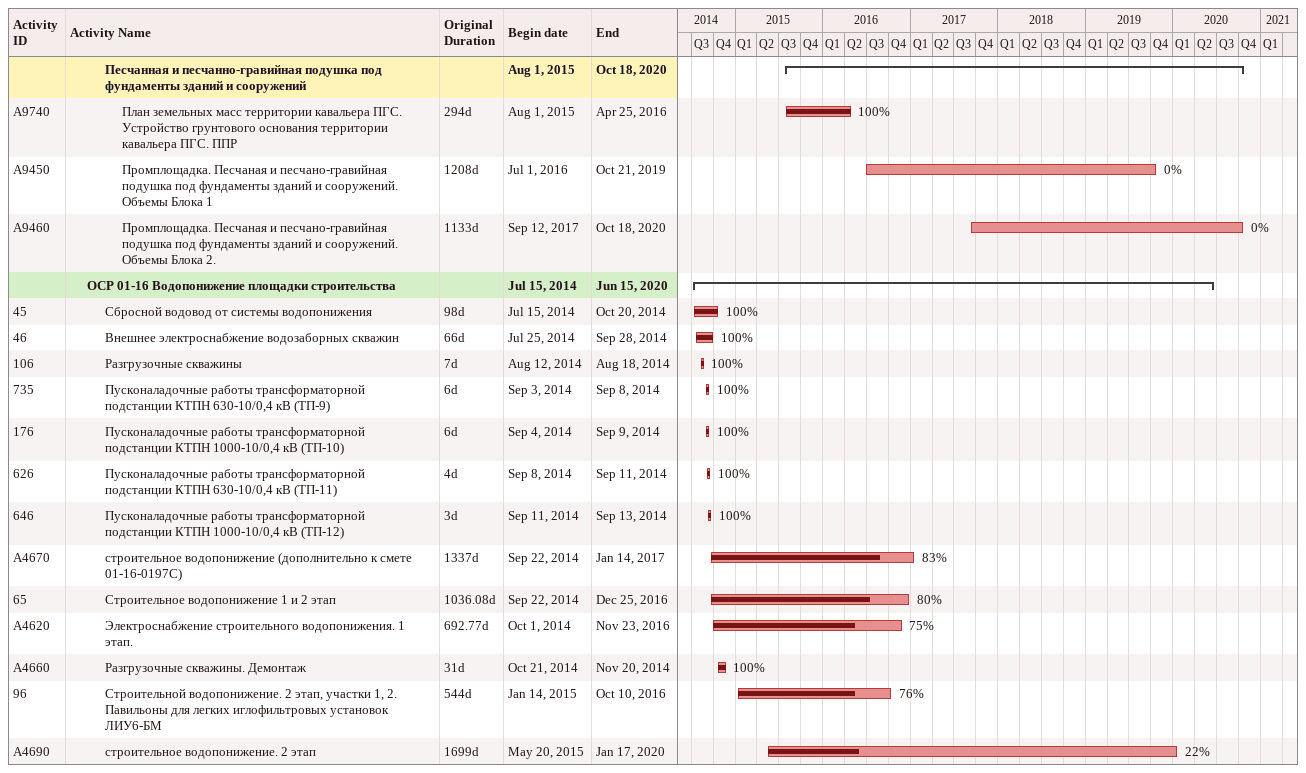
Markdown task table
| ID | Level | Task | Original duration | Start | Finish | % complete |
|---|---|---|---|---|---|---|
|  | 3 | **Песчанная и песчанно-гравийная подушка под фундаменты зданий и сооружений** |  | 2015-08-01 | 2020-10-18 |  |
| A9740 | 4 | План земельных масс территории кавальера ПГС. Устройство грунтового основания территории кавальера ПГС. ППР | 294d | 2015-08-01 | 2016-04-25 | 100 |
| A9450 | 4 | Промплощадка. Песчаная и песчано-гравийная подушка под фундаменты зданий и сооружений. Объемы Блока 1 | 1208d | 2016-07-01 | 2019-10-21 | 0 |
| A9460 | 4 | Промплощадка. Песчаная и песчано-гравийная подушка под фундаменты зданий и сооружений. Объемы Блока 2. | 1133d | 2017-09-12 | 2020-10-18 | 0 |
|  | 2 | **ОСР 01-16 Водопонижение площадки строительства** |  | 2014-07-15 | 2020-06-15 |  |
| 45 | 3 | Сбросной водовод от системы водопонижения | 98d | 2014-07-15 | 2014-10-20 | 100 |
| 46 | 3 | Внешнее электроснабжение водозаборных скважин | 66d | 2014-07-25 | 2014-09-28 | 100 |
| 106 | 3 | Разгрузочные скважины | 7d | 2014-08-12 | 2014-08-18 | 100 |
| 735 | 3 | Пусконаладочные работы трансформаторной подстанции КТПН 630-10/0,4 кВ (ТП-9) | 6d | 2014-09-03 | 2014-09-08 | 100 |
| 176 | 3 | Пусконаладочные работы трансформаторной подстанции КТПН 1000-10/0,4 кВ (ТП-10) | 6d | 2014-09-04 | 2014-09-09 | 100 |
| 626 | 3 | Пусконаладочные работы трансформаторной подстанции КТПН 630-10/0,4 кВ (ТП-11) | 4d | 2014-09-08 | 2014-09-11 | 100 |
| 646 | 3 | Пусконаладочные работы трансформаторной подстанции КТПН 1000-10/0,4 кВ (ТП-12) | 3d | 2014-09-11 | 2014-09-13 | 100 |
| A4670 | 3 | строительное водопонижение (дополнительно к смете 01-16-0197С) | 1337d | 2014-09-22 | 2017-01-14 | 83 |
| 65 | 3 | Строительное водопонижение 1 и 2 этап | 1036.08d | 2014-09-22 | 2016-12-25 | 80 |
| A4620 | 3 | Электроснабжение строительного водопонижения. 1 этап. | 692.77d | 2014-10-01 | 2016-11-23 | 75 |
| A4660 | 3 | Разгрузочные скважины. Демонтаж | 31d | 2014-10-21 | 2014-11-20 | 100 |
| 96 | 3 | Строительной водопонижение. 2 этап, участки 1, 2. Павильоны для легких иглофильтровых установок ЛИУ6-БМ | 544d | 2015-01-14 | 2016-10-10 | 76 |
| A4690 | 3 | cтроительное водопонижение. 2 этап | 1699d | 2015-05-20 | 2020-01-17 | 22 |
